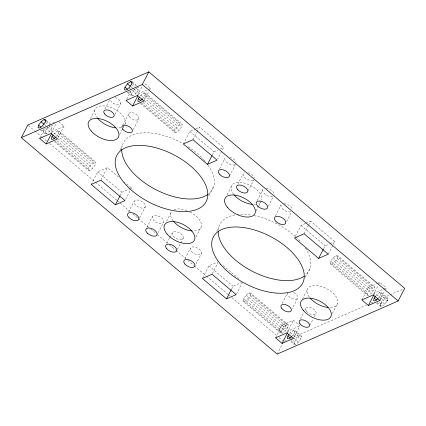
<?xml version="1.0" encoding="UTF-8"?>
<svg xmlns="http://www.w3.org/2000/svg" width="426" height="426" viewBox="0 0 426 426"><rect width="100%" height="100%" fill="white"/><g stroke="black" fill="none" stroke-linecap="round" stroke-linejoin="round"><path stroke-width="0.32" stroke-dasharray="2.13 1.6" d="M50.891 125.34L52.536 125.574L51.935 128.151L49.432 131.565L46.503 133.812L44.858 133.572L45.465 130.995L47.962 127.587L49.917 126.091M56.312 136.597L58.453 133.673L59.06 131.091L57.414 130.857L53.772 134.078M88.155 170.203L88.762 167.626L91.26 164.212L94.189 161.971L95.834 162.205L95.232 164.782L92.73 168.195L89.801 170.437L88.155 170.203L54.406 141.65M137.3 87.389L138.945 87.623L138.338 90.2L135.841 93.614L132.912 95.855L131.267 95.621L131.868 93.044L134.371 89.636L136.81 87.761M142.364 99.13L144.861 95.722L145.468 93.14L143.823 92.905L140.894 95.152L139.819 96.611M174.564 132.252L175.166 129.674L177.669 126.261L180.597 124.019L182.243 124.254L181.636 126.831L179.138 130.244L176.21 132.486L174.564 132.252L140.308 103.273M243.001 301.107L243.608 298.53L246.106 295.117L249.029 292.87L250.68 293.109L288.418 325.033L287.816 327.615L285.313 331.023L282.379 333.265L280.739 333.031L243.001 301.107L244.641 301.336L282.379 333.265M244.641 301.336L247.575 299.1L250.078 295.687L250.68 293.109M280.739 333.031L281.346 330.454L283.844 327.046L286.767 324.793L288.418 325.033M292.188 336.05L294.329 333.127L294.936 330.549L293.29 330.31L289.648 333.531M293.929 344.192L294.531 341.615L297.034 338.201L299.963 335.96L301.608 336.194L301.001 338.771L298.504 342.179L295.575 344.426L293.929 344.192L290.117 340.965M330.091 263.827L330.698 261.25L333.196 257.837L336.13 255.595L337.77 255.829L374.747 287.108L374.145 289.691L371.642 293.099L368.714 295.346L367.068 295.106L330.091 263.827L331.737 264.061L368.714 295.346M331.737 264.061L334.666 261.82L337.168 258.406L337.77 255.829M367.068 295.106L367.675 292.529L370.173 289.121L373.101 286.874L374.747 287.108M378.522 298.131L380.668 295.207L381.27 292.63L379.625 292.39L375.982 295.612M380.264 306.273L381.488 302.604L380.801 303.759L380.338 304.819L383.336 300.309L386.297 298.035L387.964 298.275L386.664 302.045L387.814 299.824L384.838 304.26L381.909 306.507L380.264 306.273L376.451 303.046M39.655 138.413L45.002 128.104M51.312 132.853L56.062 123.684M52.116 132.475L52.712 131.33L64.07 126.336L59.054 122.092M58.133 137.795L64.07 126.336M90.376 118.742L94.828 110.153M104.993 108.944L110.041 99.205M115.052 114.306L120.696 103.422M126.655 99.317L131.405 90.152M91.228 184.426L97.762 171.822L107.389 167.594L119.951 178.222M137.422 95.472L142.47 85.733M138.525 94.524L139.116 93.374L146.89 89.961M122.587 125.414L128.524 113.955M119.706 134.478L122.672 128.748M122.97 128.178L124.456 125.313M124.754 124.738L125.345 123.593M100.855 180.198L107.389 167.594M143.945 100.989L148.994 91.249M149.292 90.679L150.479 88.384L143.956 82.868M119.876 150.303L122.251 145.724M133.242 129.632L138.887 118.742M120.1 195.667L121.884 192.227L131.512 187.999L125.478 182.898M125.574 199.459L130.622 189.719M130.915 189.144L131.512 187.999M128.567 212.031L134.206 201.147M139.643 217.856L145.282 206.972A6.257 3.323 27.4 0 0 138.354 200.076A6.257 3.323 27.4 0 0 135.601 205.135A6.257 3.323 27.4 0 0 145.282 206.972M183.34 143.972L189.874 131.368L195.289 128.987M146.816 227.457L152.455 216.573M192.967 139.739L196.828 132.294M197.126 131.719L199.501 127.14L223.623 147.545L217.686 158.999M158.184 232.708L163.531 222.393A6.257 3.323 27.4 0 0 156.603 215.503A6.257 3.323 27.4 0 0 153.85 220.556A6.257 3.323 27.4 0 0 163.531 222.393M166.603 221.28L170.757 213.261M212.212 155.208L213.996 151.773L217.606 150.186M166.8 243.422L169.473 238.267M169.772 237.692L172.147 233.113M177.36 249.482L183.302 238.022M219.539 168.845L224.88 158.531M208.751 195.79L213.799 186.05M195.933 237.016L201.274 226.707M184.99 258.742L190.337 248.433M229.502 176.05L235.445 164.59M227.101 194.709L231.259 186.689M195.848 264.232L201.493 253.348M237.788 184.272L243.129 173.957M216.653 231.355L218.735 227.346M202.675 277.885L208.91 265.851L217.936 261.889M248.049 190.901L253.694 180.017M212.302 273.657L217.942 262.773M257.256 200.47L262.901 189.586M256.132 211.019L258.507 206.434M258.806 205.864L261.181 201.28M268.332 206.29L273.38 196.551M231.547 289.121L233.033 286.261L241.457 282.56M275.452 215.79L281.091 204.906M236.425 294.062L242.362 282.603M286.522 221.616L291.277 212.446M295.378 236.281L301.022 225.397L305.234 223.543M304.116 233.773L308.275 225.748M308.573 225.178L310.65 221.169L334.772 241.574L332.69 245.584M282.145 303.445L287.491 293.136A5.719 3.041 27.4 0 0 291.703 298.44A5.719 3.041 27.4 0 0 297.849 297.923L292.204 308.807M305.234 277.411L310.282 267.677M275.531 337.866L282.065 325.267L293.423 320.277L299.947 325.794L293.413 338.398M323.659 248.667L325.144 245.802L329.357 243.949M302.433 298.967L307.189 289.802M286.89 332.876L293.423 320.277M328.238 254.178L332.397 246.153M287.694 332.504L288.583 330.784L299.947 325.794M277.172 354.107L282.518 343.793M300.394 318.872L303.658 312.567M304.846 310.277L305.74 308.557M309.862 325.379L313.126 319.074M314.313 316.784L316.097 313.35M332.36 313.557L337.706 303.248M361.866 299.947L368.399 287.342L376.77 283.668M373.224 294.957L378.272 285.218M378.57 284.648L379.758 282.353L386.281 287.875L385.093 290.165M374.028 294.579L374.923 292.864L382.692 289.446M379.747 300.474L384.795 290.734M380.801 303.759L378.964 302.082M52.765 122.922L54.56 122.134M149.281 88.912L150.479 88.384M195.891 128.721L199.501 127.14M220.013 149.127L223.623 147.545M305.836 223.283L310.65 221.169M329.958 243.688L334.772 241.574M377.367 283.407L379.758 282.353M383.293 289.185L386.281 287.875M284.312 341.237L287.353 339.9M293.434 337.227L366.397 305.181M371.259 303.046L374.3 301.709M379.774 299.308L389.497 295.037M390.109 294.765L403.486 288.892M132.071 81.808L136.49 85.546M145.468 93.14L182.243 124.254M381.27 292.63L387.964 298.275M189.874 131.368L213.996 151.773M301.022 225.397L325.144 245.802M132.39 83.235L135.825 86.143M143.823 92.905L180.597 124.019M336.13 255.595L373.101 286.874M379.625 292.39L386.297 298.035M131.469 84.385L134.414 86.877M136.379 88.539L138.338 90.2M144.861 95.722L181.636 126.831M337.168 258.406L374.145 289.691M380.668 295.207L387.351 300.884M134.099 89.13L139.116 93.374M368.399 287.342L374.923 292.864M130.931 86.728L132.406 87.974M132.896 88.39L134.371 89.636M140.894 95.152L177.669 126.261M333.196 257.837L370.173 289.121M128.966 87.799L135.841 93.614M144.377 100.834L179.138 130.244M334.666 261.82L371.642 293.099M380.072 300.229L384.838 304.26M129.413 90.967L131.868 93.044M142.928 102.4L175.166 129.674M330.698 261.25L367.675 292.529M128.002 91.702L132.912 95.855M141.448 103.081L176.21 132.486M377.143 302.476L381.909 306.507M127.337 92.298L131.267 95.621M223.059 265.451L238.64 278.631M294.936 330.549L301.608 336.194M46.157 120.175L51.557 124.743M59.06 131.091L95.834 162.205M249.029 292.87L286.767 324.793M293.29 330.31L299.963 335.96M46.477 121.602L50.401 124.924M57.414 130.857L94.189 161.971M45.06 122.337L48.005 124.829M48.495 125.244L51.935 128.151M58.453 133.673L95.232 164.782M250.078 295.687L287.816 327.615M294.329 333.127L301.001 338.771M282.065 325.267L288.583 330.784M47.691 127.081L52.712 131.33M44.528 124.68L45.997 125.926M46.487 126.341L47.962 127.587M54.485 133.104L91.26 164.212M246.106 295.117L283.844 327.046M290.362 332.557L297.034 338.201M97.762 171.822L121.884 192.227M208.91 265.851L233.033 286.261M247.575 299.1L285.313 331.023M293.738 338.148L298.504 342.179M42.557 125.75L43.543 126.581M45.507 128.242L49.432 131.565M57.968 138.785L92.73 168.195M243.608 298.53L281.346 330.454M290.718 338.388L294.531 341.615M43.01 128.918L45.465 130.995M57.025 140.777L88.762 167.626M290.809 340.395L295.575 344.426M42.083 130.074L46.503 133.812M55.039 141.033L89.801 170.437M40.438 129.834L44.858 133.572M28.34 125.468L34.431 130.622M34.943 131.054L41.54 136.634M42.046 137.065L46.615 140.931M49.661 143.509L94.849 181.732M95.355 182.163L116.676 200.199M117.187 200.63L130.383 211.797M132.923 213.943L138.003 218.24M138.509 218.666L148.663 227.255M150.692 228.975L156.784 234.13M157.29 234.561L167.445 243.15M169.479 244.865L175.571 250.019M176.076 250.451L185.72 258.609M187.754 260.329L193.846 265.483M194.352 265.909L206.03 275.787M206.535 276.218L227.862 294.26M228.368 294.685L229.891 295.974M231.92 297.694L277.108 335.917M279.137 337.637L282.688 340.64M376.696 294.638L383.336 300.309M253.119 180.145A6.124 3.254 27.4 0 1 245.19 177.961A6.124 3.254 27.4 0 1 244.3 172.684M248.081 172.684A6.124 3.254 27.4 0 1 254.311 177.956M234.87 164.718A6.124 3.254 27.4 0 1 226.941 162.535A6.124 3.254 27.4 0 1 226.052 157.258M229.832 157.258A6.124 3.254 27.4 0 1 236.063 162.535M208.181 165.336A50.273 26.716 27.4 0 1 208.676 193.825M121.767 148.701A50.273 26.716 27.4 0 1 182.61 143.397M188.201 146.752A50.273 26.716 27.4 0 1 203.639 159.659M204.065 160.133A50.273 26.716 27.4 0 1 205.289 161.555M272.438 196.477A6.257 3.323 27.4 0 1 264.85 194.08A6.257 3.323 27.4 0 1 263.502 188.931M266.096 188.388A6.257 3.323 27.4 0 1 272.219 191.082A6.257 3.323 27.4 0 1 273.977 195.406M260.659 202.174A16.758 8.903 27.4 0 1 257.506 204.001M255.675 204.363A16.758 8.903 27.4 0 1 253.374 204.448M233.709 194.378A16.758 8.903 27.4 0 1 243.134 182.807A16.758 8.903 27.4 0 1 261.772 200.135M309.276 297.013A16.758 8.903 27.4 0 1 314.793 285.479A16.758 8.903 27.4 0 1 336.061 296.682A16.758 8.903 27.4 0 1 329.303 307.556M305.399 248.049A50.273 26.716 27.4 0 1 305.16 275.446M218.25 230.322A50.273 26.716 27.4 0 1 235.669 214.842M237.037 214.661A50.273 26.716 27.4 0 1 251.425 215.157M254.045 215.631A50.273 26.716 27.4 0 1 295.436 236.616M295.937 237.074A50.273 26.716 27.4 0 1 300.964 242.234M290.628 211.802A6.257 3.323 27.4 0 1 283.04 209.4A6.257 3.323 27.4 0 1 281.692 204.251M283.838 203.697A6.257 3.323 27.4 0 1 292.39 209.874M293.631 292.614A5.719 3.041 27.4 0 1 297.849 297.923M124.227 125.633A16.758 8.903 27.4 0 1 123.3 126.437M121.075 127.459A16.758 8.903 27.4 0 1 116.948 127.906M97.666 118.316A16.758 8.903 27.4 0 1 107.368 106.415A16.758 8.903 27.4 0 1 124.914 124.68M190.017 212.026A16.758 8.903 27.4 0 1 201.423 224.774A16.758 8.903 27.4 0 1 191.647 230.935M173.212 220.95A16.758 8.903 27.4 0 1 171.875 211.221M173.957 209.784A16.758 8.903 27.4 0 1 187.76 210.976M115.105 97.597A5.719 3.041 27.4 0 1 120.766 102.586A5.719 3.041 27.4 0 1 115.925 104.461A5.719 3.041 27.4 0 1 110.265 99.471M279.515 328.909L278.908 331.487L280.553 331.721L283.487 329.474L285.984 326.066L286.591 323.488L284.946 323.249L282.012 325.496L279.515 328.909M173.185 236.095A6.124 3.254 27.4 0 0 182.892 238.768A6.124 3.254 27.4 0 0 177.094 231.835A6.124 3.254 27.4 0 0 173.185 236.095M306.571 311.321A5.719 3.041 27.4 0 0 315.671 314.021A5.719 3.041 27.4 0 0 310.506 307.519A5.719 3.041 27.4 0 0 306.571 311.321M129.36 116.719A5.719 3.041 27.4 0 0 138.461 119.418A5.719 3.041 27.4 0 0 133.295 112.917A5.719 3.041 27.4 0 0 129.36 116.719M191.375 251.415A6.124 3.254 27.4 0 0 201.083 254.093A6.124 3.254 27.4 0 0 195.284 247.16A6.124 3.254 27.4 0 0 191.375 251.415"/><path stroke-width="0.64" d="M38.59 125.18L37.983 127.757L39.629 127.997L42.557 125.75L45.06 122.337L45.662 119.759L44.022 119.525L41.088 121.772L38.59 125.18L41.045 127.257M53.058 135.053L51.983 136.512L51.381 139.089L53.026 139.329L55.955 137.081M124.999 87.229L124.392 89.806L126.037 90.04L128.966 87.799L131.469 84.385L132.071 81.808L130.425 81.574L127.496 83.821L124.999 87.229L127.454 89.306M139.462 97.101L138.391 98.56L137.79 101.138L139.43 101.377L142.364 99.13M288.935 334.506L287.859 335.97L287.257 338.548L288.903 338.782L291.831 336.535M375.625 296.097L374.198 298.046L373.591 300.628L375.237 300.863L378.166 298.615M21.3 137.641L27.834 125.036L148.828 71.893L404.7 288.359L398.166 300.964L277.172 354.107L21.3 137.641L142.295 84.497L148.828 71.893M46.178 143.929L57.537 138.94L51.013 133.423L39.655 138.413L46.178 143.929L51.525 133.62M132.582 105.978L143.945 100.989L137.422 95.472L126.064 100.461L132.582 105.978L137.928 95.669M115.35 204.831L124.978 200.603L100.855 180.198L91.228 184.426L115.35 204.831L119.802 196.242M207.462 164.377L217.09 160.149L192.967 139.739L183.34 143.972L207.462 164.377L211.914 155.783M226.499 298.86L236.126 294.632L212.004 274.227L202.377 278.455L226.499 298.86L231.249 289.696M318.611 258.406L328.238 254.178L304.116 233.773L294.488 238.001L318.611 258.406L323.361 249.237M282.055 343.388L293.413 338.398L286.89 332.876L275.531 337.866L282.055 343.388L287.396 333.073M368.389 305.463L379.747 300.474L373.224 294.957L361.866 299.947L368.389 305.463L373.735 295.154M142.295 84.497L398.166 300.964M130.425 81.574L131.9 82.82M127.496 83.821L130.441 86.313M138.391 98.56L140.91 100.69M374.198 298.046L376.579 300.064M44.022 119.525L45.981 121.186M41.088 121.772L44.032 124.264M287.859 335.97L290.244 337.983M51.983 136.512L54.507 138.642M208.181 194.208A50.273 26.716 27.4 0 1 155.676 189.575A50.273 26.716 27.4 0 1 121.74 149.329M304.148 276.202A50.273 26.716 27.4 0 1 252.16 271.197A50.273 26.716 27.4 0 1 218.213 231.584M115.718 127.821A16.758 8.903 27.4 0 1 97.666 118.316M328.079 307.476A16.758 8.903 27.4 0 1 310.027 297.966M191.647 230.935A16.758 8.903 27.4 0 1 173.595 221.429M252.144 204.363A16.758 8.903 27.4 0 1 234.092 194.858M124.227 182.823A50.273 26.716 27.4 0 0 203.916 204.773A50.273 26.716 27.4 0 0 156.331 147.875A50.273 26.716 27.4 0 0 124.227 182.823M303.493 310.57A16.758 8.903 27.4 0 0 330.054 317.887A16.758 8.903 27.4 0 0 314.191 298.924A16.758 8.903 27.4 0 0 303.493 310.57M220.711 264.445A50.273 26.716 27.4 0 0 300.399 286.394A50.273 26.716 27.4 0 0 252.815 229.497A50.273 26.716 27.4 0 0 220.711 264.445M91.132 130.92A16.758 8.903 27.4 0 0 117.693 138.237A16.758 8.903 27.4 0 0 101.835 119.269A16.758 8.903 27.4 0 0 91.132 130.92M167.061 234.034A16.758 8.903 27.4 0 0 193.628 241.35A16.758 8.903 27.4 0 0 177.764 222.383A16.758 8.903 27.4 0 0 167.061 234.034M227.559 207.462A16.758 8.903 27.4 0 0 254.125 214.779A16.758 8.903 27.4 0 0 238.262 195.811A16.758 8.903 27.4 0 0 227.559 207.462M104.636 113.998A5.719 3.041 27.4 0 0 113.737 116.697A5.719 3.041 27.4 0 0 108.571 110.201A5.719 3.041 27.4 0 0 104.636 113.998M129.067 217.734A6.257 3.323 27.4 0 0 138.748 219.576A6.257 3.323 27.4 0 0 131.82 212.68A6.257 3.323 27.4 0 0 129.067 217.734M281.794 308.499A5.719 3.041 27.4 0 0 290.889 311.198A5.719 3.041 27.4 0 0 285.724 304.697A5.719 3.041 27.4 0 0 281.794 308.499M257.762 206.173A6.257 3.323 27.4 0 0 267.443 208.01A6.257 3.323 27.4 0 0 260.515 201.115A6.257 3.323 27.4 0 0 257.762 206.173M219.385 174.122A6.124 3.254 27.4 0 0 229.097 176.795A6.124 3.254 27.4 0 0 223.299 169.862A6.124 3.254 27.4 0 0 219.385 174.122M237.633 189.543A6.124 3.254 27.4 0 0 247.346 192.222A6.124 3.254 27.4 0 0 241.547 185.289A6.124 3.254 27.4 0 0 237.633 189.543M166.651 248.699A6.124 3.254 27.4 0 0 176.359 251.372A6.124 3.254 27.4 0 0 170.56 244.439A6.124 3.254 27.4 0 0 166.651 248.699M275.952 221.493A6.257 3.323 27.4 0 0 285.633 223.33A6.257 3.323 27.4 0 0 278.705 216.44A6.257 3.323 27.4 0 0 275.952 221.493M184.841 264.019A6.124 3.254 27.4 0 0 194.549 266.692A6.124 3.254 27.4 0 0 188.75 259.764A6.124 3.254 27.4 0 0 184.841 264.019M147.316 233.16A6.257 3.323 27.4 0 0 156.997 234.998A6.257 3.323 27.4 0 0 150.069 228.102A6.257 3.323 27.4 0 0 147.316 233.16M300.042 323.925A5.719 3.041 27.4 0 0 309.138 326.625A5.719 3.041 27.4 0 0 303.972 320.123A5.719 3.041 27.4 0 0 300.042 323.925M122.826 129.318A5.719 3.041 27.4 0 0 131.927 132.023A5.719 3.041 27.4 0 0 126.762 125.521A5.719 3.041 27.4 0 0 122.826 129.318"/></g></svg>
